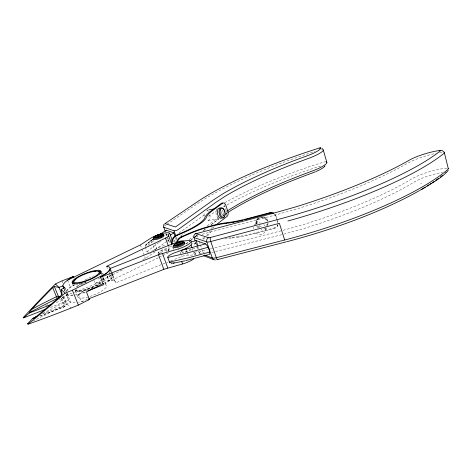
<?xml version="1.0" encoding="UTF-8"?>
<svg xmlns="http://www.w3.org/2000/svg" width="472" height="472" viewBox="0 0 472 472"><rect width="100%" height="100%" fill="white"/><g stroke="black" fill="none" stroke-linecap="round" stroke-linejoin="round"><path stroke-width="0.35" stroke-dasharray="2.36 1.77" d="M277.654 225.722L277.855 225.126M249.682 234.779L274.586 228.365L274.792 227.764A4.767 4.502 18.3 0 0 278.032 224.566M103.575 283.377L108.991 280.639L111.669 278.032L112.79 275.872A25.187 6.36 -21.6 0 0 111.48 273.742M276.946 220.259L275.742 216.441L275.949 215.869A4.779 4.525 19 0 0 275.07 214.276M265.618 230.23L266.609 227.61M266.857 226.955L267.6 224.991A5.983 5.646 21.2 0 0 267.748 223.516M254.32 225.822L256.544 220.684M256.792 220.105L257.092 219.409M145.417 246.531L146.255 244.997L148.904 242.254M168.362 250.992L169.005 249.741M145.783 244.85L152.574 239.422M148.025 245.163L153.807 240.738M148.373 242.667L148.851 242.295M150.409 241.068L150.869 240.708M154.881 249.948L166.038 241.847M186.074 244.048L189.537 241.398M190.116 240.956L193.001 238.749M195.314 236.985L197.62 235.215M203.397 230.802L206.86 228.147M211.48 224.619L218.99 218.872M185.897 243.93L190.564 240.36M191.148 239.912L192.9 238.572M195.237 236.785L197.573 235.003M203.414 230.537L205.751 228.755M211.008 224.737L218.843 218.748M150.745 240.803L153.919 238.844M189.307 239.44L192.771 236.802M207.226 225.817L217.627 217.905M153.229 239.151L146.875 244.242A2.897 2.395 48.2 0 0 145.234 246.691M111.575 274.067A25.187 6.372 -21.6 0 1 112.867 275.318L112.932 276.185A25.187 6.372 -21.6 0 1 109.197 280.94L105.132 283.808M221.864 214.73L224.035 213.185M173.572 241.186L177.142 238.614M180.711 236.041L184.281 233.469M158.586 242.578L146.975 251.659A2.891 2.389 47.7 0 0 147.305 252.319M178.923 233.044L200.476 217.698A187.98 48.162 -15.9 0 1 205.155 214.477M222.831 216.052L224.182 215.108M222.772 215.899L224.141 214.949M159.105 242.225L160.663 241.157M151.176 240.478L152.137 239.746M142.78 259.759L145.394 258.461L155.282 251.729M164.398 226.047L166.221 224.808M166.828 224.395L195.986 204.624A189.089 44.527 -16.1 0 1 260.656 171.306L266.155 169.047A189.089 44.527 -16.1 0 1 314.83 151.453M225.834 211.946L226.755 211.326M166.628 241.446L168.988 239.853M226.029 213.845L226.973 213.214M226.011 213.68L226.961 213.043M42.899 313.319L64.64 302.469C67.26 300.8 63.879 297.567 63.626 295.566M171.69 263.718L170.952 263.948L172.351 263.671M154.816 249.523L156.698 248.543A11.717 2.897 -19.9 0 1 166.238 244.921M152.603 250.744L154.527 249.664L153.093 245.729M56.262 302.487C58.351 301.313 65.519 300.829 62.8 296.764M32.857 321.161L70.706 302.204L66.658 292.192M93.798 280.191L95.067 283.424L100.949 280.51M101.604 280.185L123.829 269.158M111.54 280.392L158.657 257.565M159.312 257.246L161.937 255.954M162.592 255.629L169.153 252.402M66.458 290.846A25.187 6.36 -21.6 0 1 70.346 287.047L75.502 284.522M85.178 279.784L93.562 275.89M151.4 251.346L152.114 251.015M181.13 251.7A7.959 7.381 -68.9 0 0 186.228 251.399L191.473 249.068M181.177 251.741A7.977 7.399 -68.9 0 0 186.888 251.665L195.26 247.947A41.589 11.464 -19.1 0 1 197.249 247.121M111.622 272.533L115.593 282.875L168.091 261.96M170.817 260.874L181.726 256.526A6.555 1.758 -19.6 0 1 188.228 255.134A12.054 3.198 -19.3 0 0 194.128 254.656L194.653 254.626A12.626 3.422 -19.6 0 1 195.343 254.821M40.073 316.033L65.667 306.251L66.34 304.741L65.549 300.316M40.126 315.945A215.828 43.778 -21.4 0 0 62.729 307.402L64.717 306.617M62.729 307.402L65.289 306.393L64.64 302.469M87.485 299.307L81.349 301.714L78.482 294.546A25.187 6.372 -21.6 0 1 75.78 295.053M62.151 297.543A450.866 201.385 -22 0 1 67.673 294.888L73.779 292.504M74.458 292.245L100.919 281.937M78.482 294.546L85.243 291.902M50.421 307.402L68.717 300.251A25.116 6.596 -21.7 0 0 76.198 302.511M95.067 283.424L96.996 282.805A25.116 6.596 -21.7 0 1 99.858 281.99M85.308 292.298L84.169 292.664A25.187 6.36 -21.6 0 1 75.526 294.711M194.328 252.308L199.662 250.827L204.423 252.632M283.141 230.283L302.776 224.76A158.964 35.471 -17.2 0 0 411.554 179.035A31.671 7.983 -14.1 0 1 435.939 169.979A21.623 5.381 -14.1 0 1 444.665 168.404L446.654 168.185A5.363 1.31 -14.1 0 1 447.303 168.215M202.075 234.254L277.129 214.548L297.838 208.642A159.754 32.733 -17.4 0 0 407.442 163.306A31.86 7.381 -14.5 0 1 431.98 154.255A21.753 4.974 -14.5 0 1 434.972 153.571M283.82 234.153L303.962 228.507A161.512 36.598 -17.2 0 0 414.729 181.791L415.407 181.39A28.355 7.245 -14 0 1 436.671 173.619A18.331 4.631 -14.1 0 1 442.6 172.492M274.792 227.764L249.948 234.165A48.563 12.178 -17.8 0 1 232.312 237.31A43.566 12.012 -19.1 0 0 229.209 237.687M281.194 230.79L212.424 248.39M199.29 252.957A2.773 0.743 -19.2 0 1 199.892 251.983A2.773 0.743 -19.2 0 1 202.47 250.939L207.444 249.664M210.288 248.939L211.71 248.573M281.825 234.672L211.751 252.502M247.971 235.186L247.894 235.198A50.239 12.602 -17.8 0 1 239.21 236.962L238.448 237.086M206.825 210.223L208.229 209.975M207.963 220.583L219.203 218.719M231.298 238.053L229.51 238.254A41.589 11.464 -19.1 0 0 223.911 239.133M148.491 252.266L146.975 251.659L145.4 247.387M62.092 297.637L63.342 298.103M173.407 240.897L175.318 241.623M58.203 298.558L62.334 300.115M167.861 238.555L168.811 241.198L170.097 241.699M201.414 253.783L199.373 252.998L198.907 251.653M186.228 251.399L186.888 251.665M158.846 253.417L160.144 253.965M170.062 242.614L168.545 240.991M61.154 298.027L64.835 301.767M67.059 304.027L71.03 308.063M168.551 238.425L168.917 238.909M199.538 253.529L198.718 251.499M61.248 298.21L64.257 305.596A217.297 43.766 -21.4 0 1 41.99 314.069M63.201 296.864L66.239 304.346M64.823 287.666L66.393 291.548M62.003 280.87L62.817 282.87M64.434 286.876L66.322 291.548M66.593 292.215L67.673 294.888M64.257 289.236L65.343 291.92M65.885 293.26L68.717 300.251M64.174 289.188L65.213 291.749M68.995 301.077L66.151 294.056A25.187 6.372 -21.6 0 0 73.325 295.372M67.567 280.15L70.346 287.047M72.481 283.507L74.122 287.607M77.892 297.006L74.948 289.66A15.458 3.9 -21.6 0 0 86.276 289.188A15.458 3.9 -21.6 0 0 101.858 281.471M101.262 272.049L102.052 274.09M103.639 278.179L106.483 285.495M107.35 276.167L109.197 280.94M107.232 276.09L108.991 280.639M107.085 276.203L108.843 280.752M111.032 270.539L111.522 271.813M111.764 272.45L112.743 274.999M112.867 275.318L115.593 282.875M110.33 269.176L111.362 271.86M110.082 268.833L112.932 276.185M109.71 269.819L110.454 271.748M111.445 274.32L112.43 276.887M108.938 270.94L111.669 278.032M106.613 266.332L108.07 270.102M109.28 273.247L112.065 280.468M108.772 274.763L110.519 279.294M140.396 244.933L141.647 248.313M141.895 248.992L145.394 258.461M158.421 252.774L158.551 253.134M153.27 239.133L154.492 242.49M154.739 243.163L156.698 248.543M151.128 240.354L152.132 243.104M172.516 246.756L173.248 248.791M166.616 233.776L167.106 235.15M166.197 233.923L166.911 235.906M165.79 233.321L166.787 236.094M167.035 236.785L168.528 240.95M168.498 246.284L169.973 250.39M168.923 248.98L169.053 249.34M176.209 236.944L176.941 239.003M175.549 237.611L176.51 240.319M180.038 251.777L181.726 256.526M186.546 250.367L187.024 251.729M187.266 252.414L188.228 255.134M189.343 240.177L189.897 241.77M192.228 248.419L192.942 250.455M193.662 252.496L194.393 254.597M195.626 242.248L196.564 244.938M196.8 245.605L197.969 248.968M195.673 242.779L196.376 244.791M197.314 247.475L197.78 248.821M195.414 253.352L195.968 254.933M196.853 234.855A3.086 0.903 75.3 0 1 197.125 235.552L197.821 237.558M199.213 241.575L200.146 244.248M200.376 244.915L201.538 248.26M201.768 248.933L202.47 250.939M198.476 247.422L198.948 248.785M275.949 215.869L276.952 219.043M277.152 219.681L277.949 222.218M277.152 220.896L277.754 222.808M179.041 250.296A7.977 7.399 -68.9 0 1 178.192 249.287M259.582 227.126A5.953 5.617 21.1 0 1 258.326 226.235M256.691 223.704A5.953 5.617 21.1 0 1 257.977 218.235M263.624 216.748A5.953 5.617 21.1 0 1 267.978 220.76M267.553 225.061A5.953 5.617 21.1 0 0 268.09 223.698L267.825 224.401A5.971 5.635 21.1 0 0 267.966 222.931M259.293 227.84A5.971 5.635 21.1 0 1 257.045 225.775M256.39 224.406A5.971 5.635 21.1 0 1 258.444 218.282M260.273 217.445A5.971 5.635 21.1 0 1 267.707 221.457M267.37 223.256A5.115 4.826 21.1 0 1 266.143 225.439M261.305 226.696A5.115 4.826 21.1 0 1 258.981 225.439M257.576 223.268A5.115 4.826 21.1 0 1 259.7 217.787M262.214 217.126A5.115 4.826 21.1 0 1 267.494 221.999M277.937 224.578A4.779 4.513 18.4 0 1 274.586 228.365M238.484 237.08A50.239 12.602 -17.8 0 1 231.339 238.047M273.949 213.999A4.791 4.537 19 0 1 275.742 216.441M265.795 227.876A5.983 5.646 21.2 0 1 261.004 229.109M257.783 227.539A5.983 5.646 21.2 0 1 256.792 226.365M255.877 223.527A5.983 5.646 21.2 0 1 260.037 218.017A5.983 5.646 21.2 0 1 266.833 220.666M265.63 227.716A6.112 5.752 21.4 0 1 262.007 234.159A6.112 5.752 21.4 0 1 254.579 231.616M253.641 228.719A6.112 5.752 21.4 0 1 253.777 227.221M255.228 224.619A6.112 5.752 21.4 0 1 260.503 222.996M263.813 224.613A6.112 5.752 21.4 0 1 264.833 225.817M435.715 153.418A21.753 4.974 -14.5 0 1 436.081 153.347M439.692 152.716A21.753 4.974 -14.5 0 1 440.73 152.568L442.718 152.314A5.399 1.209 -14.5 0 1 443.06 152.314M104.654 284.575A15.417 4.047 -21.7 0 1 104.159 289.365A15.417 4.047 -21.7 0 1 90.158 296.363M88.276 296.935A15.417 4.047 -21.7 0 1 78.352 295.236A15.417 4.047 -21.7 0 1 96.058 285.737M96.648 285.578A15.417 4.047 -21.7 0 1 97.804 285.283M102.235 278.35A15.452 3.924 -21.6 0 1 103.102 281.731M93.362 287.778A15.452 3.924 -21.6 0 1 91.468 288.575M87.621 289.967A15.452 3.924 -21.6 0 1 75.502 289.566M81.278 284.74A15.452 3.924 -21.6 0 1 83.969 283.306M84.541 283.029A15.452 3.924 -21.6 0 1 86.311 282.221M194.617 236.537A2.791 0.69 -19.2 0 1 197.125 235.552M83.538 301.213A25.116 6.596 -21.7 0 1 78.547 302.227M103.156 281.212A25.116 6.596 -21.7 0 1 115.546 282.285M45.613 305.756A450.866 201.385 -22 0 1 48.675 304.204M66.57 291.242A25.187 6.372 -21.6 0 1 74.552 284.663M101.167 274.279A25.187 6.372 -21.6 0 1 102.436 274.043M102.625 279.288A14.278 3.623 -21.6 0 1 102.979 280.663M101.309 282.716A14.278 3.623 -21.6 0 1 99.167 284.315M98.742 284.587A14.278 3.623 -21.6 0 1 96.365 285.967M93.084 287.554A14.278 3.623 -21.6 0 1 76.582 289.212M97.916 278.964A14.278 3.623 -21.6 0 1 100.341 278.781M102.796 277.843A15.458 3.912 -21.6 0 1 102.831 281.023M100.937 282.675A15.458 3.912 -21.6 0 1 84.588 290.068A15.458 3.912 -21.6 0 1 75.03 289.483M77.207 286.622A15.458 3.912 -21.6 0 1 82.582 283.188M193.915 252.526A12.638 3.387 -19.6 0 1 195.119 254.845M222.359 210.123A5.263 2.891 80.3 0 1 223.28 215.279M226.619 214.902A4.136 2.254 80.3 0 0 226.365 211.308L224.53 205.798A4.148 2.266 80.1 0 0 223.634 204.081M226.501 215.344A4.136 2.254 80.3 0 1 226.159 216.082M211.261 230.767A48.227 12.018 -17.9 0 0 211.19 230.991A38.775 9.47 -19.6 0 1 207.066 236.165M212.636 228.348A48.227 12.018 -17.9 0 1 214.276 226.513M204.877 237.882A38.775 9.47 -19.6 0 1 202.276 239.658M195.957 243.322A38.775 9.47 -19.6 0 1 192.322 245.157M206.459 235.634A37.017 9.039 -19.6 0 0 209.291 232.094L209.533 231.469A49.908 12.437 -17.9 0 1 209.603 231.245M204.565 237.233A37.017 9.039 -19.6 0 1 202.276 238.903M196.045 242.667A37.017 9.039 -19.6 0 1 193.249 244.124M211.031 228.749A49.908 12.437 -17.9 0 1 211.244 228.483M211.462 228.218A49.908 12.437 -17.9 0 1 212.465 227.126M218.359 218.206A5.257 2.897 80.3 0 1 216.023 213.315A5.257 2.897 80.3 0 1 217.344 208.565M221.468 211.55A5.257 2.897 80.3 0 1 221.887 215.515M209.91 214.896A5.198 2.938 80.3 0 1 206.4 220.194M204.146 216.04A5.198 2.938 80.3 0 1 204.346 212.235M206.901 210.382A5.198 2.938 80.3 0 1 208.429 211.462M159.341 253.187A5.587 1.398 -19.9 0 1 160.468 250.791A5.587 1.398 -19.9 0 1 167.707 248.573A5.587 1.398 -19.9 0 1 167.265 250.762M166.722 251.069A5.587 1.398 -19.9 0 1 166.132 251.369M102.66 277.495A15.458 3.9 -21.6 0 1 102.689 280.669M76.181 287.076A15.458 3.9 -21.6 0 1 80.871 283.702M168.811 241.198A4.956 1.192 -19.6 0 1 168.97 240.159M86.004 282.215A15.493 3.782 -21.5 0 1 81.019 283.702M80.441 283.837A15.493 3.782 -21.5 0 1 79.314 284.073M77.738 284.339A15.493 3.782 -21.5 0 1 73.325 284.232M224.654 202.736A187.98 48.162 -15.9 0 1 264.55 183.626L270.013 181.354A187.98 48.162 -15.9 0 1 322.5 162.462A4.018 0.82 -16.8 0 1 325.757 161.784M173.448 249.493A6.195 1.563 -19.8 0 1 173.413 249.588M173.46 249.157A6.195 1.563 -19.8 0 0 173.43 249.086A11.487 2.897 -19.5 0 1 173.218 248.437M321.001 149.606A4.036 0.755 -16.9 0 1 321.621 149.5M73.089 295.024A25.187 6.36 -21.6 0 1 65.991 293.678M101.138 273.919A25.187 6.36 -21.6 0 1 104.212 273.406M208.447 216.194A184.564 47.932 -15.9 0 1 216.76 210.884M223.321 207.019A184.564 47.932 -15.9 0 1 225.173 205.969M227.056 204.919A184.564 47.932 -15.9 0 1 266.308 186.009L271.689 183.761A184.452 47.902 -15.9 0 1 322.075 165.542M150.379 253.783A2.891 2.389 47.7 0 1 149.713 253.824M169.525 246.319A11.712 2.926 -19.9 0 1 171.731 246.089M165.448 234.956A11.759 2.749 -19.8 0 1 167.648 234.69M159.477 253.552A5.581 1.398 -19.9 0 1 160.421 251.251A5.581 1.398 -19.9 0 1 167.525 248.945A5.581 1.398 -19.9 0 1 167.867 250.827M160.091 253.21A4.513 1.139 -19.9 0 1 160.568 252.762M160.893 252.526A4.513 1.139 -19.9 0 1 165.69 250.567A4.513 1.139 -19.9 0 1 168.415 250.815M421.337 183.449L420.906 183.413L421.337 183.449"/><path stroke-width="0.71" d="M163.395 226.3L163.695 224.814L164.462 223.834M51.536 304.328L29.27 313.019L29.423 312.193L32.196 308.912A597.399 308.918 -44.9 0 1 52.309 288.008L54.191 286.539L58.988 287.395L62.9 285.879L63.986 288.563M169.772 262.786A3.139 1.481 78.7 0 1 169.46 262.09L167.784 257.441L167.961 256.579L169.011 255.523L173.106 253.375L181.272 250.378A12.685 3.216 -19.6 0 0 191.52 242.75M244.785 219.816L269.783 213.226L270.002 212.66A4.779 4.525 19 0 1 273.63 213.102M448.229 170.463C441.037 178.788 430.364 183.809 421.242 189.791M103.575 283.377L86.441 291.932L89.444 299.484L78.352 305.095A219.167 45.052 -21.5 0 1 72.151 307.608L70.08 308.44A219.167 45.052 -21.5 0 1 28.22 324.146L27.559 323.816L33.016 318.252L36.969 316.275M73.974 277.766L73.449 276.456L62.003 280.87A455.639 189.142 -21.7 0 0 56.434 283.489L54.705 284.687A605.039 314.216 -44.9 0 0 23.6 317.184L23.647 317.863L29.27 313.019M87.951 290.846L103.504 284.775L100.565 277.217L159.093 254.502L177.313 249.245A12.697 3.18 -19.6 0 0 189.048 243.953A12.697 3.18 -19.6 0 0 189.596 240.201L189.071 240.242A12.119 2.968 -19.2 0 1 183.177 240.832A6.59 1.634 -19.6 0 0 176.658 242.283L110.07 268.509L108.938 270.94L106.082 273.601L72.369 290.215A220.17 41.79 -21.2 0 1 66.121 292.711L64.174 293.879A241.375 49.247 -41.8 0 1 28.172 324.04L27.594 323.798M33.016 318.252L33.789 318.252L37.288 315.697A239.292 48.787 -41.8 0 0 60.428 296.192L62.097 294.144L61.148 289.466L64.823 287.666A25.258 6.13 -21.5 0 1 71.667 277.459L73.449 276.456M67.567 280.15L140.396 244.933L150.415 238.395A11.77 2.72 -19.8 0 1 161.483 233.74A11.77 2.72 -19.8 0 1 169.625 233.133L169.572 233.321A11.546 2.69 -19.4 0 0 168.569 235.504A6.224 1.451 -19.7 0 1 165.548 238.071L106.613 266.332L107.622 266.438A25.258 6.13 -21.5 0 1 106.3 273.441L100.565 277.217M216.099 224.867L227.091 216.365A4.142 2.248 80.3 0 0 227.752 211.072L225.917 205.556A4.154 2.26 80.1 0 0 222.684 203.161L221.297 203.414L209.397 212.188A50.138 11.511 -18 0 0 206.394 215.102L206.187 215.356A50.174 11.517 -18 0 0 204.818 217.692L204.565 218.282A37.205 8.372 -19.5 0 1 184.658 231.61L176.38 235.215A7.823 7.281 -68.8 0 0 171.796 244.773M222.684 203.161L211.527 211.367A48.48 11.127 -18 0 0 206.482 217.203A38.969 8.767 -19.5 0 1 183.407 232.667L177.012 235.434A7.841 7.292 -68.8 0 0 172.191 243.694M159.306 234.832L166.28 230.242L173.867 232.879L175.071 236.26M173.867 232.879L170.333 235.109M227.215 211.013L230.065 209.155A197.904 52.174 -15.3 0 1 311.762 171.23A23.004 4.696 -17.1 0 0 326.282 163.666A15.983 3.269 -16.9 0 0 326.683 162.061L326.382 161.796M227.929 212.412L228.944 211.757A201.113 53.843 -15.2 0 1 311.673 173.224L312.482 172.923A20.597 4.266 -17 0 0 315.426 171.761M29.128 312.818L29.824 312.452A444.429 195.727 -21.9 0 1 53.336 300.363L57.519 298.298A1.563 1.451 -57.1 0 0 58.327 296.251L54.357 286.522M32.025 309.095L32.226 308.989A446.583 195.29 -21.9 0 1 55.973 296.947L56.428 296.723A1.593 0.395 -22.3 0 1 58.327 296.251L60.209 296.941M177.513 241.434A7.977 7.399 -68.9 0 1 181.749 237.109L190.186 233.433A41.831 10.632 -19.1 0 1 224.583 223.551L226.371 223.321M176.428 242.514A7.959 7.381 -68.9 0 1 181.095 236.879L187.549 234.053A43.813 11.139 -19.1 0 1 227.398 222.601A48.822 11.281 -17.9 0 0 245.062 219.244L270.002 212.66M88.848 298.776L164.415 269.128L182.564 263.972A12.626 3.422 -19.6 0 0 193.791 258.921M44.928 309.549L23.618 317.88L23.6 317.184M33.164 318.458L33.954 318.175A215.828 43.778 -21.4 0 0 35.323 317.685M184.971 260.804L173.165 263.217M195.16 240.909L193.992 237.552A3.086 2.867 -69.1 0 1 195.06 233.947L276.928 212.258L297.201 206.453A162.616 32.798 -17.4 0 0 409.118 160.268L409.802 159.884A28.585 6.514 -14.6 0 1 431.249 152.108A18.479 4.159 -14.6 0 1 438.7 150.656L441.255 150.332L440.099 150.474A2.153 0.478 -14.6 0 1 440.4 150.839L440.317 150.91A163.324 34.161 -17.2 0 1 396.451 176.835L389.89 179.926A163.389 34.173 -17.2 0 1 278.669 219.291L210.335 237.522A2.59 0.655 -18.9 0 1 208.577 237.705L195.709 233.557A3.086 0.903 75.3 0 1 196.246 233.846M88.305 299.85L89.444 299.484M191.42 241.924L196.104 240.608L205.55 243.894C208.341 246.325 209.863 250.72 209.769 254.314L209.184 254.432M205.55 243.894L181.218 250.396M207.981 247.316L186.995 253.027L167.784 257.441M209.615 252.06L188.658 257.736L169.46 262.09L171.72 263.034L174.203 263.004M208.512 254.614L185.844 260.603M448.146 168.469A5.363 1.31 -14.1 0 1 447.928 169.383A165.2 38.273 -17 0 1 403.902 196.741L397.282 199.957A165.2 38.273 -17 0 1 284.657 240.006L216.3 257.706A5.758 1.617 -18.9 0 1 212.288 257.977L204.813 255.092M216.86 259.683A2.566 0.732 -18.9 0 0 217.863 259.5L285.808 241.965M319.933 147.99L320.618 147.925L319.933 147.99A1.611 0.295 -17 0 0 318.653 148.243L318.476 148.296A185.933 43.035 -16.2 0 0 266.42 166.935L260.992 169.153A186.045 43.064 -16.2 0 0 197.202 201.874L165.631 223.156A2.224 0.484 -19.5 0 0 165.347 223.704L175.436 226.973L213.108 200.146L222.961 193.762A202.807 48.415 -15.6 0 1 306.558 156.025L307.372 155.73A20.727 3.817 -17.2 0 0 319.733 149.417A13.635 2.519 -17.1 0 0 320.116 148.161L320.004 148.043M233.522 222.247L234.283 222.111A50.504 11.67 -17.9 0 0 242.992 220.259M208.931 209.851L213.84 208.99M439.621 150.533L440.063 150.474M166.28 230.242L165.867 230.395L165.814 231.191M163.613 226.778A4.98 1.097 -19.5 0 0 163.825 227.303L174.015 230.767A2.596 0.596 -19.4 0 0 176.097 230.478A2.596 0.596 -19.4 0 0 178.422 229.398L216.082 202.217L225.681 195.927A199.119 48.262 -15.6 0 1 308.004 158.58A23.11 4.325 -17.2 0 0 322.647 151.176A16.054 3.009 -17.1 0 0 323.084 149.677L322.789 149.435A4.036 0.755 -16.9 0 0 322.606 149.423M176.38 235.215L177.012 235.434M181.095 236.879L181.749 237.109M441.951 150.432L444.016 151.907M203.579 255.682L213.81 259.665M322.482 148.692L321.815 148.173M55.425 283.967L58.988 287.395L61.985 294.752M64.989 293.159L61.148 289.466L61.696 290.823M52.699 287.613L56.428 296.723A1.54 0.401 63.7 0 0 57.519 298.298M72.369 290.215L78.352 305.095M158.509 254.721L163.837 269.353M162.474 253.393L167.778 268.037M168.569 235.504L171.725 244.331M163.825 227.303L165.253 231.274M165.548 238.071L168.256 245.599M181.749 261.695L182.564 263.972M169.696 233.215L172.345 240.637M174.015 230.767L175.72 235.569M185.82 248.325L186.304 249.688M191.036 245.015L191.992 247.735M196.104 240.608L197.998 246.059M284.657 240.006L279.4 223.321L210.754 241.528A5.794 1.493 -18.9 0 1 206.748 241.882L193.992 237.552A2.791 0.69 -19.2 0 1 194.163 236.844M323.237 149.919L326.86 162.386M444.364 152.733L448.306 168.681M233.557 222.241A50.504 11.67 -17.9 0 1 226.407 223.315M269.783 213.226A4.791 4.537 19 0 1 273.418 213.668M210.335 237.522A3.227 0.867 75.4 0 0 210.754 241.528L216.3 257.706A3.21 0.855 75.8 0 0 217.863 259.5M287.902 221.008A166.055 35.335 -17.2 0 0 392.763 183.154L399.448 179.991A166.055 35.335 -17.2 0 0 443.969 153.4A5.399 1.209 -14.5 0 0 443.869 152.403M208.524 237.687A3.221 2.938 -72.5 0 0 206.748 241.882L212.288 257.977A3.204 2.897 -70.3 0 0 215.303 259.848M286.498 241.782A162.238 38.108 -17 0 0 396.049 202.742L402.527 199.585A162.173 38.096 -17 0 0 419.496 190.54M442.394 175.395A162.173 38.096 -17 0 1 440.311 177.006M438.671 178.233A162.173 38.096 -17 0 1 435.78 180.304M434.033 181.508A162.173 38.096 -17 0 1 432.387 182.617M431.26 183.36A162.173 38.096 -17 0 1 430.11 184.109M428.936 184.859A162.173 38.096 -17 0 1 427.13 185.992M425.278 187.13A162.173 38.096 -17 0 1 420.098 190.198M184.475 242.921A6.053 1.516 -19.6 0 1 180.156 246.52A6.053 1.516 -19.6 0 1 173.43 247.121M445.851 172.51A2.136 0.531 -14 0 1 445.798 172.569M183.844 241.953A6.053 1.51 -19.6 0 1 179.472 245.764A6.053 1.51 -19.6 0 1 173.354 245.741M176.003 245.77A3.906 0.979 -19.6 0 1 181.814 243.67M175.165 245.7A3.906 0.973 -19.6 0 1 178.917 243.322A3.906 0.973 -19.6 0 1 182.499 243.316M224.702 216.158A5.275 2.891 80.3 0 1 220.052 215.999A5.275 2.891 80.3 0 1 220.406 208.04A5.275 2.891 80.3 0 1 224.873 212.341M225.014 213.698A5.275 2.891 80.3 0 1 224.955 214.996M221.303 218.371A5.263 2.891 80.3 0 1 217.421 213.073A5.263 2.891 80.3 0 1 220.212 208.046M221.297 203.414A4.148 2.266 80.1 0 1 222.448 203.208M163.501 235.186A5.611 1.298 -19.8 0 1 159.577 238.507A5.611 1.298 -19.8 0 1 153.595 238.92M72.481 283.507A15.493 3.782 -21.5 0 1 75.738 279.365M94.276 271.665A15.493 3.782 -21.5 0 1 95.816 271.394M98.43 271.17A15.493 3.782 -21.5 0 1 101.262 272.049M99.285 271.872A14.313 3.493 -21.5 0 1 99.828 274.061M74.369 283.737A14.313 3.493 -21.5 0 1 73.715 282.044M325.09 165.884A13.552 2.814 -16.9 0 1 324.972 166.073M324.76 166.35A13.552 2.814 -16.9 0 1 324.695 166.415A20.597 4.266 -17 0 1 324.453 166.663M324.187 166.911A20.597 4.266 -17 0 1 316.122 171.466M161.418 237.091A3.623 0.838 -19.8 0 1 161.105 237.28M156.202 237.711A3.623 0.838 -19.8 0 1 161.324 235.953M163.483 234.431A5.617 1.292 -19.8 0 1 158.244 238.041A5.617 1.292 -19.8 0 1 153.725 237.611M162.409 234.336A5.617 1.292 -19.8 0 1 163.2 234.36M155.087 237.687A3.623 0.832 -19.8 0 1 159.117 235.504A3.623 0.832 -19.8 0 1 161.76 235.74M176.032 245.7A5.275 1.31 -19.6 0 0 183.578 242.036A5.275 1.31 -19.6 0 0 176.156 243.263A5.275 1.31 -19.6 0 0 176.032 245.7M176.31 245.475A4.691 1.162 -19.6 0 0 183.024 242.219A4.691 1.162 -19.6 0 0 176.428 243.304A4.691 1.162 -19.6 0 0 176.31 245.475M220.312 210.01A4.537 2.484 80.3 0 0 222.76 217.25A4.537 2.484 80.3 0 0 224.743 211.161A4.537 2.484 80.3 0 0 220.312 210.01M80.222 282.309A13.523 3.28 -21.5 0 0 99.203 272.315A13.523 3.28 -21.5 0 0 80.264 276.214A13.523 3.28 -21.5 0 0 80.222 282.309M79.32 283.106A15.499 3.764 -21.5 0 0 101.043 271.654A15.499 3.764 -21.5 0 0 79.302 276.144A15.499 3.764 -21.5 0 0 79.32 283.106M155.784 237.764A4.891 1.121 -19.8 0 0 162.875 234.413A4.891 1.121 -19.8 0 0 156.132 235.593A4.891 1.121 -19.8 0 0 155.784 237.764M156.055 237.558A4.348 0.997 -19.8 0 0 162.368 234.578A4.348 0.997 -19.8 0 0 156.368 235.628A4.348 0.997 -19.8 0 0 156.055 237.558"/></g></svg>
